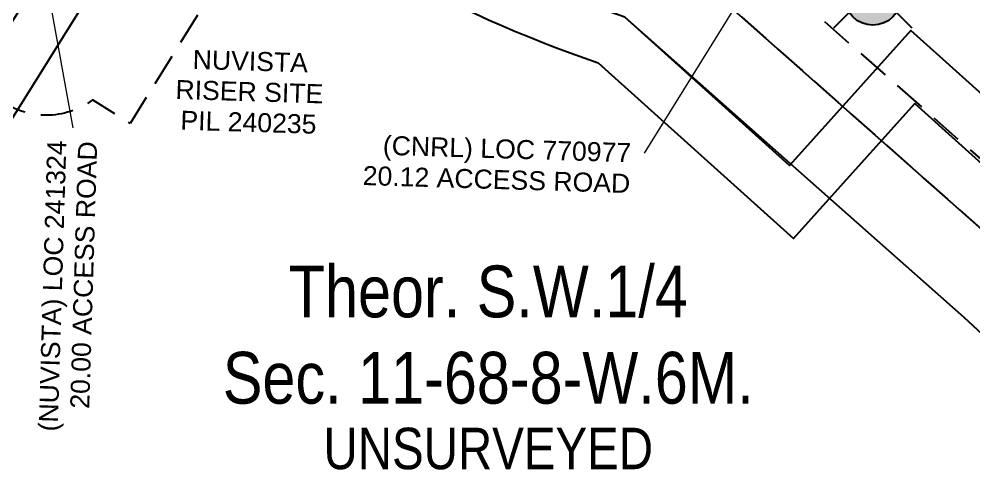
# Model space of a CAD drawing. Extents: x 363066 to 375462, y 6077936 to 6083550.
# Drawn here: x 364115.9 to 364484.5, y 6081912.7 to 6082085.6 of the extents above; entities that cross this region are included whole.
import ezdxf
from ezdxf.enums import TextEntityAlignment as Align

# ---------------------------------------------------------------- set-up
doc = ezdxf.new("R2010")
doc.units = 0
doc.header["$LTSCALE"] = 5
doc.header["$PDMODE"] = 35
doc.header["$PDSIZE"] = 15
doc.linetypes.add('foc-ACCESSROAD', pattern=[3.75, 2.5, -1.25])
for name, color, linetype in [('AS-UNDERLAY-H', 141, 'Continuous'), ('C-RW', 13, 'Continuous'), ('C-SYMBOL', 7, 'Continuous'), ('C-WS', 13, 'foc-ACCESSROAD'), ('CG-NOTES', 7, 'Continuous'), ('F-AR', 190, 'foc-ACCESSROAD'), ('F-RW', 190, 'Continuous'), ('L-UNS-T', 3, 'Continuous'), ('P-STATION', 7, 'Continuous')]:
    doc.layers.add(name, color=color, linetype=linetype)
doc.layers.add('C-AR-T', color=13, linetype='Continuous', lineweight=9)
doc.layers.add('F-AR-T', color=190, linetype='Continuous', lineweight=9)
doc.layers.add('Waypoints_00892-25_-RF_wi', color=7, linetype='Continuous', plot=False)
doc.styles.add('175L', font='ARIALN.TTF', dxfattribs={"height": 20})
doc.styles.add('80CG', font='ARIALN.TTF', dxfattribs={"height": 10})
doc.styles.add('80L', font='ARIALN.TTF', dxfattribs={"height": 10})
doc.styles.add('A60', font='arial.ttf', dxfattribs={"height": 7.35})
doc.dimstyles.new('Compass 5 000', dxfattribs={"dimscale": 5, "dimtxt": 9, "dimasz": 2, "dimexe": 0.2, "dimexo": 0.0625, "dimgap": 0.5, "dimtad": 0, "dimtih": 1, "dimtoh": 1, "dimzin": 0, "dimdsep": 46, "dimtxsty": '80CG', "dimcen": 0.1, "dimse1": 1, "dimse2": 1, "dimclrd": 256, "dimclrt": 256, "dimaunit": 1, "dimadec": 4, "dimazin": 0, "dimtfac": 0.06, "dimtofl": 0, "dimtmove": 0, "dimatfit": 1, "dimfxl": 0.2, "dimtolj": 1, "dimtzin": 0, "dimlwd": -1, "dimarcsym": 0})

# ---------------------------------------------------------------- blocks, each defined once
blk = doc.blocks.new('*U428')
at = {"layer": 'AS-UNDERLAY-H'}
h = blk.add_hatch(color=256, dxfattribs=at)
h.dxf.hatch_style = 1
edge = h.paths.add_edge_path()
edge.add_arc((0, 0), 11, 0, 360)
at = {"layer": 'CG-NOTES', "color": 182}
blk.add_circle((0, 0), 11, dxfattribs=at)
at = {"color": 182, "style": '80L'}
blk.add_attdef('#', text='', height=10, dxfattribs=at).set_placement((0, 0), align=Align.MIDDLE_CENTER)

msp = doc.modelspace()

# ---------------------------------------------------------------- linework, layer by layer
at = {"layer": 'C-RW', "flags": 128}
msp.add_lwpolyline([(364836.05, 6081734.55), (364528.32, 6082019.88), (364475.05, 6082067.82), (364460.19, 6082081.19), (364413.3, 6082029.09), (364349.73, 6082086.3, -0.100949), (364176.63, 6082186.66), (364106.75, 6082074.49), (364030.38, 6082122.07), (364019.81, 6082105.1), (364036.25, 6082094.86), (364095.78, 6082057.77), (364113.14, 6082046.95), (364181.35, 6082156.43, 0.087478), (364339.4, 6082068.7), (364414.79, 6082000.85), (364461.68, 6082052.96), (364514.83, 6082005.12), (364805.75, 6081735.37)], format="xyb", dxfattribs=at)
at = {"layer": 'C-WS', "flags": 128}
msp.add_lwpolyline([(364127.43, 6082108.43), (364139.6, 6082127.96), (364190.51, 6082096.25), (364158.79, 6082045.34), (364144.29, 6082054.37, -1.408305)], format="xyb", close=True, dxfattribs=at)
at = {"layer": 'F-AR', "flags": 128}
msp.add_lwpolyline([(364777.43, 6081736.15), (364682.52, 6081824.15), (364500.93, 6081992.57), (364365.08, 6082112.83), (364336.57, 6082139.09), (364299.53, 6082173.21), (364298.78, 6082173.73), (364296.63, 6082175.87), (364280.8, 6082201.84), (364277.87, 6082206.87), (364281.7, 6082204.47), (364288.48, 6082200.22), (364290.94, 6082198.68), (364292.63, 6082197.75), (364316.42, 6082184.59), (364317.94, 6082183.75), (364325.13, 6082177.03), (364357.05, 6082147.23), (364378.43, 6082127.27), (364383.35, 6082122.94), (364387.38, 6082119.39), (364402.47, 6082106.09), (364407.75, 6082101.45), (364514.57, 6082007.36), (364713.1, 6081823.22), (364805.24, 6081737.78), (364807.89, 6081735.32)], dxfattribs=at)
at = {"layer": 'F-RW', "flags": 128}
for points in [[(364636.93, 6081825.54), (364480.71, 6081970.43), (364349.73, 6082086.3), (364331.67, 6082092.78), (364313.87, 6082099.95), (364296.36, 6082107.8), (364279.16, 6082116.32), (364262.31, 6082125.49), (364245.82, 6082135.31), (364229.72, 6082145.75), (364198.79, 6082168.46), (364185.06, 6082180.7), (364196.07, 6082210.05), (364201.82, 6082225.41), (364207.53, 6082240.64), (364212.11, 6082252.86), (364213.17, 6082255.69), (364229.33, 6082298.79), (364229.7, 6082299.78), (364235.75, 6082315.9), (364239.7, 6082326.44), (364253.16, 6082362.37), (364315.69, 6082445.3)], [(364365.07, 6082112.84), (364500.93, 6081992.57)]]:
    msp.add_lwpolyline(points, dxfattribs=at)
at = {"layer": 'Waypoints_00892-25_-RF_wi', "color": 1}
msp.add_point((364445.46, 6082097.24), dxfattribs=at)

# ---------------------------------------------------------------- block references
at = {"layer": 'P-STATION'}
msp.add_blockref('*U428', (364445.46, 6082094.24, 809.75), dxfattribs=at).add_auto_attribs({'#': '21'})

# ---------------------------------------------------------------- texts
at = {"layer": 'C-AR-T', "style": 'A60'}
for s, p in [('(NUVISTA) LOC 241324', (364130.52, 6082038.76)), ('20.00 ACCESS ROAD', (364142.42, 6082038.4))]:
    msp.add_text(s, height=7.35, rotation=88.2709, dxfattribs=at).set_placement(p, align=Align.MIDDLE_RIGHT)
at = {"layer": 'C-SYMBOL', "color": 3, "insert": (364297.03, 6081990.44), "char_height": 19.9937, "width": 203.1783, "attachment_point": 2, "style": '175L'}
msp.add_mtext('Theor. S.W.1/4\\PSec. 11-68-8-W.6M.', dxfattribs=at)
at = {"layer": 'C-WS', "style": 'A60'}
for s, rotation, p in [('NUVISTA', 358.2532, (364205.07, 6082065.71)), ('RISER SITE', 358.2533, (364204.71, 6082053.91)), ('PIL 240235', 358.2533, (364204.35, 6082042.11))]:
    msp.add_text(s, height=7.35, rotation=rotation, dxfattribs=at).set_placement(p, align=Align.CENTER)
at = {"layer": 'F-AR-T', "style": 'A60'}
for s, p in [('(CNRL) LOC 770977', (364352.17, 6082034)), ('20.12 ACCESS ROAD', (364351.82, 6082022.11))]:
    msp.add_text(s, height=7.35, rotation=358.2709, dxfattribs=at).set_placement(p, align=Align.MIDDLE_RIGHT)
at = {"layer": 'L-UNS-T', "color": 3, "insert": (364297.03, 6081906.36), "char_height": 15.995, "attachment_point": 5, "style": '80L'}
msp.add_mtext_dynamic_manual_height_columns('UNSURVEYED TERRITORY', width=126.4138, gutter_width=47.5, heights=[0], dxfattribs=at)

# ---------------------------------------------------------------- leaders
at = {"layer": 'C-AR-T'}
msp.add_leader([(364121.58, 6082127.41), (364136.62, 6082043.57)], dimstyle='Compass 5 000', override={"dimtxsty": '80CG'}, dxfattribs=at)
at = {"layer": 'F-AR-T'}
msp.add_leader([(364417.38, 6082130.82), (364357.17, 6082033.85)], dimstyle='Compass 5 000', override={"dimtxsty": '80CG'}, dxfattribs=at)

doc.saveas('drawing.dxf')
